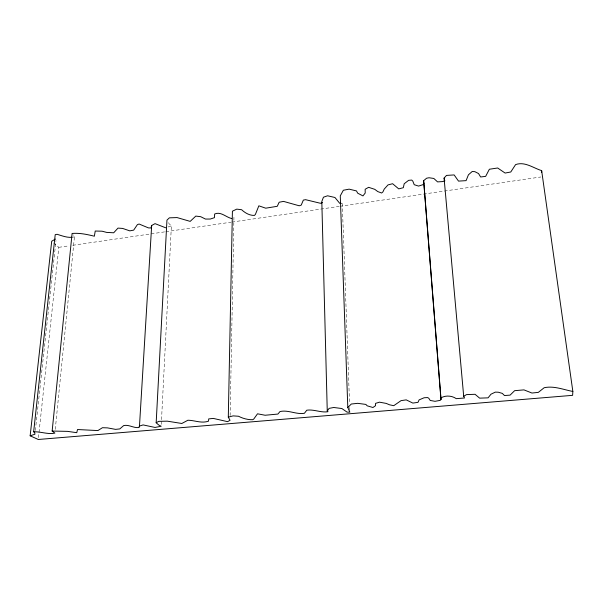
<?xml version="1.0" encoding="UTF-8"?>
<svg xmlns="http://www.w3.org/2000/svg" width="603" height="603" viewBox="0 0 603 603"><rect width="100%" height="100%" fill="white"/><g stroke="black" fill="none" stroke-linecap="round" stroke-linejoin="round"><path stroke-width="0.45" stroke-dasharray="3.02 2.26" d="M230.142 415.61L233.956 216.334M161.295 424.361L161.483 420.6M161.529 419.658L171.38 225.854L169.239 223.901L167.868 221.64M55.272 429.366L74.44 236.843L73.031 234.808M38.471 437.62L58.808 247.32L53.84 243.054M35.343 430.474L55.989 240.499M168.154 226.969L171.38 225.854M72.948 237.137L74.44 236.843M58.808 247.32L69.043 245.828M72.767 245.285L164.905 231.838M165.833 231.703L230.979 222.198M231.914 222.062L338.939 206.445M339.866 206.309L540.891 176.973M342.263 203.43L349.559 403.724M349.695 407.485L349.8 410.304"/><path stroke-width="0.9" d="M165.735 227.806L155.031 223.645L151.677 225.484L150.954 227.994L148.428 227.889L139.074 224.022L137.386 224.648L133.685 230.12L129.803 230.866L122.59 228.416L117.992 228.107L113.688 232.788L106.603 232.389L102.065 231.198L95.236 231.032L94.362 236.21C87.081 234.431 79.732 232.826 72.096 233.451L52.152 431.047L67.513 431.364L76.777 432.683L77.516 429.532L97.89 430.572L102.45 427.708L107.522 427.889L115.557 429.374L119.801 428.914L123.698 425.567C128.793 424.346 133.58 428.183 138.75 427.58L139.474 426.05L143.115 424.919L155.024 427.444L161.197 426.246L158.793 425.055L156.169 422.756L158.777 421.346L167.265 421.165L181.827 423.479L187.91 420.231C194.859 420.314 201.59 423.683 208.532 421.15L208.698 418.904L213.296 418.407L227.587 421.663L230.052 420.306L228.303 417.155L232.411 211.193L236.775 209.128L241.637 209.731C244.991 212.934 249.74 215.67 254.489 215.414L255.423 214.351L258.853 205.819L265.735 208.186L277.267 206.294L279.166 202.231L283.553 201.394L299.224 205.789L301.221 205.11L303.347 200.098L305.563 199.676L320.479 203.294L322.515 202.608M156.169 422.756L166.956 220.14L169.368 217.841L177.063 217.577L190.186 221.384L195.794 216.093L200.663 216.681L205.465 219.062L210.304 219.04L214.449 217.653L214.645 213.997C220.917 211.238 225.914 217.231 231.695 218.535M228.303 417.155L233.105 415.882L238.487 416.243C242.813 418.474 247.833 419.854 252.725 419.711L253.75 419.055L257.511 413.801L265.132 415.248L277.9 414.065L280.003 411.555C288.189 409.633 296.261 414.706 304.409 413.289L306.799 410.198C313.892 409.135 320.992 412.904 328.017 411.713L327.256 411.042L329.11 408.374L333.738 407.485L341.871 408.533L347.042 412.113L349.868 412.181L347.803 407.515L351.308 404.025L357.737 403.332L365.87 404.417L367.197 405.827L372.963 407.507L375.526 405.706L375.556 403.377L379.468 402.171L386.214 403.407L389.508 404.794L393.751 405.683L401.063 400.633L406.218 399.879L412.859 403.083L417.992 402.344L419.115 399.879L424.135 397.754L427.625 397.581L428.786 398.251L430.218 400.46L435.027 401.312L440.137 400.384L441.042 399.51L440.831 397.957C445.527 395.123 451.851 395.568 456.29 398.666L464.536 397.988L463.699 396.307L444.079 178.119L446.476 175.413L454.149 174.93L458.514 181.119L466.081 180.644L468.433 174.81L472.179 171.516L474.832 171.659L478.541 173.551L480.629 176.988L485.656 176.362L489.372 169.239L497.671 167.996L505.103 173.053L510.779 171.991L515.588 164.611C524.746 161.257 533.263 168.026 541.645 170.619L572.85 391.453L572.616 395.334L38.275 439.481L30.15 435.803L51.707 241.223L55.446 239.059M139.421 426.969L151.677 225.484M30.15 435.803L34.936 434.22L34.672 432.434L33.647 431.808L55.212 234.657L57.081 234.288C61.951 235.765 67.084 237.838 72.194 237.281M444.931 180.825L442.602 181.578L437.567 181.895L433.821 178.458L429.035 177.749L426.607 178.217L423.63 180.712L423.901 183.199L423.14 184.601L418.595 186.086L414.223 184.706L412.821 181.156L411.743 180.071L408.615 180.342L404.206 183.749L403.317 187.706L398.726 188.882L392.613 183.719L388.008 184.91L384.209 189.116L382.965 191.844L381.639 193.02L377.772 191.581L374.757 189.334L368.637 187.329L365.154 189.259L365.214 193.02L362.961 195.915L357.707 193.194L356.471 190.917L349.114 189.146L343.348 190.247L340.273 195.869L347.803 407.515M463.699 396.307L466.496 394.611L475.066 394.294L479.634 398.146L488.083 397.844L490.993 394.196L495.327 392.131L498.282 392.214L502.314 393.39L504.462 395.538L510.093 395.138L514.63 390.676L523.962 389.885L531.952 393.035L538.343 392.365L544.17 387.729C553.908 385.603 563.421 389.681 572.85 391.453M33.647 431.808C40.703 431.469 47.78 434.627 54.903 433.105L52.152 431.047M341.411 203.384L339.708 203.301L334.951 197.498L327.595 195.787L323.442 197.204L321.814 201.523L327.256 411.042M444.079 178.119L444.554 179.626M423.901 183.199L441.042 399.51M423.63 180.712L440.831 397.957M541.645 170.619L541.698 172.398"/></g></svg>
